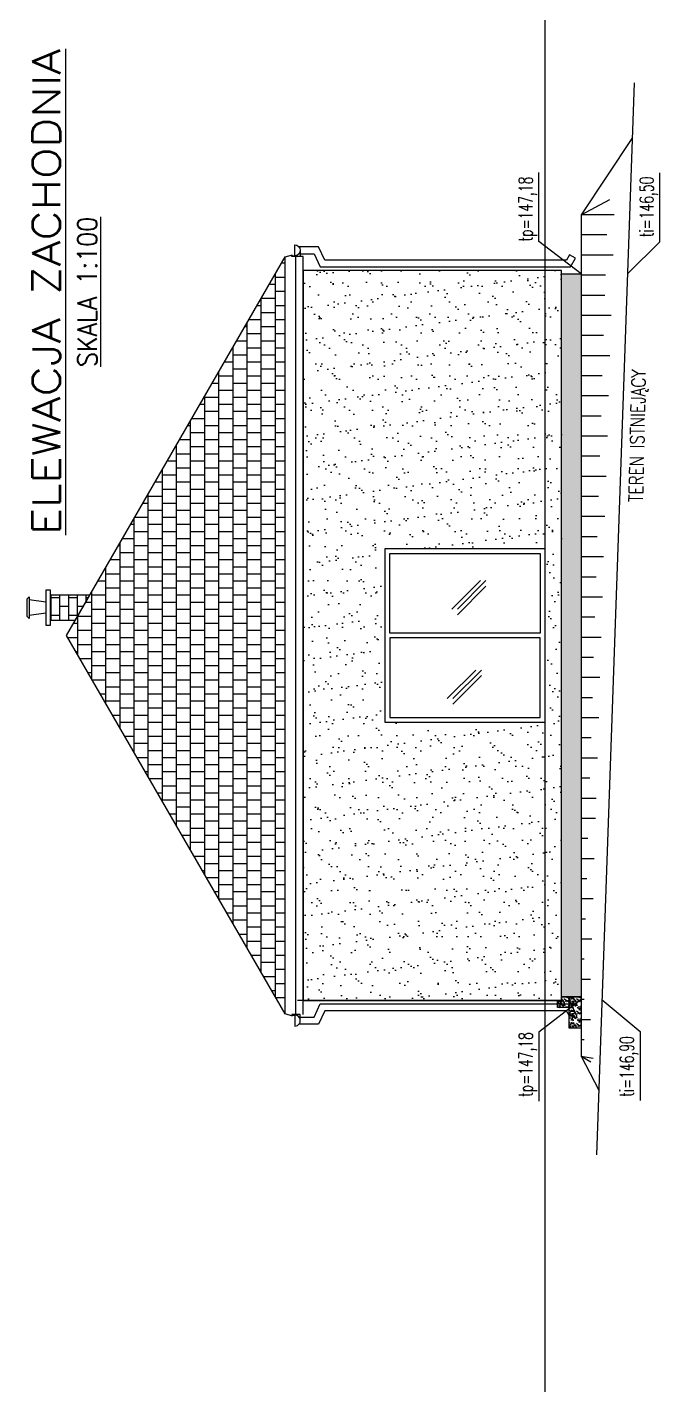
# Model space of a CAD drawing. Header units: millimetres. Extents: x -24587 to 37983, y -70862 to 338.
# Drawn here: x 15109 to 16019, y -61470 to -59517 of the extents above; entities that cross this region are included whole.
import ezdxf
from ezdxf.enums import TextEntityAlignment as Align

# ---------------------------------------------------------------- set-up
doc = ezdxf.new("R2010")
doc.units = ezdxf.units.MM
doc.header["$LTSCALE"] = 50
doc.layers.add('__NIEDRUK__', color=54, linetype='Continuous', plot=False)
for name, color, linetype in [('A-DRZWI_OKNA', 13, 'Continuous'), ('A-SCHODY', 140, 'Continuous'), ('K-CIENKIE', 8, 'Continuous'), ('K-HATCH', 8, 'Continuous'), ('K-HATCH243', 243, 'Continuous'), ('K-LINIA', 254, 'Continuous'), ('K-SCHODY', 140, 'Continuous'), ('K-SRUBY', 3, 'Continuous'), ('K-TEXT 2.8mm', 101, 'Continuous'), ('K-TEXT 2mm', 254, 'Continuous'), ('K-TEXT 4mm', 4, 'Continuous')]:
    doc.layers.add(name, color=color, linetype=linetype)
doc.styles.add('text 2.8mm', font='romans.shx', dxfattribs={"width": 0.65})
doc.styles.add('text 2mm', font='romans.shx', dxfattribs={"width": 0.65})
doc.styles.add('text 4mm', font='romans.shx', dxfattribs={"width": 0.8})

# ---------------------------------------------------------------- blocks, each defined once
blk = doc.blocks.new('A$C00a14aaa')
blk.add_lwpolyline([(24, 4), (24, -15.8), (5, -24.8), (5, -384.7), (17.7, -392.1), (22.7, -383.4), (15, -379), (15, -31.1), (34, -22.1), (34, 5.8)])
blk = doc.blocks.new('A$Ccb614bb5')
blk.add_lwpolyline([(-9, 0), (0, 0), (0, 12), (-1, 12), (-1, 8), (-17, 8)])
blk.add_arc((-9, 8), 8, 180, 0)

msp = doc.modelspace()

# ---------------------------------------------------------------- hatches: boundary and pattern name
at = {"layer": 'K-HATCH'}
h = msp.add_hatch(dxfattribs=at)
h.set_pattern_fill('AR-B88', color=256, scale=0.1, angle=270)
h.set_pattern_definition([(270, (-48074.937, -72973.146), (20.32, 3e-13), []), (9e-14, (-48074.937, -72973.146), (20.32, 10.16), [20.32, -20.32])])
h.paths.add_polyline_path([(15479.702, -60936.781), (15479.702, -59847.917), (15165.374, -60392.349)])
h = msp.add_hatch(dxfattribs=at)
h.set_pattern_fill('AR-SAND', color=256, scale=0.7, angle=-270)
h.set_pattern_definition([(217.5, (0, 0), (1.120022, -34.258927), [0, -27.0256, 0, -30.226, 0, -28.8925]), (187.5, (0, 0), (-31.46663, -50.177757), [0, -14.5796, 0, -24.3586, 0, -9.3345]), (147.5, (21.87, 7e-14), (-55.369466, -0.100603), [0, -8.89, 0, -32.004, 0, -41.783]), (137.5, (21.87, 7e-14), (-53.44895, -15.605053), [0, -4.445, 0, -20.9804, 0, -24.003])])
h.paths.add_polyline_path([(15505.545, -60917.349), (15877.596, -60917.349), (15877.596, -59872.349), (15877.596, -59867.349), (15505.545, -59867.349)])
h.paths.add_polyline_path([(15853.596, -60267.349), (15853.596, -60517.349), (15623.596, -60517.349), (15623.596, -60267.349)], flags=16)
h.paths.add_polyline_path([(15846.596, -60274.349), (15846.596, -60388.849), (15630.596, -60388.849), (15630.596, -60274.349)], flags=0)
h.paths.add_polyline_path([(15846.596, -60395.849), (15846.596, -60510.349), (15630.596, -60510.349), (15630.596, -60395.849)], flags=0)
h = msp.add_hatch(dxfattribs=at)
h.set_pattern_fill('GRAVEL', color=256, angle=-270, style=0)
h.set_pattern_definition([(48.0127875, (-18.288, -25.4), (203.200000016, 228.599999986), [3.417214, -338.304836]), (4.969741, (-16.002, -22.86), (-304.79999988, -25.400001447), [5.864047, -580.540489]), (312.510447, (-10.16, -22.352), (-254.000000107, 279.399999902), [4.134815, -409.347228]), (87.273689, (-0.254, -16.002), (-25.400000053, -507.999999997), [5.340045, -528.664374]), (112.8336542, (5e-14, -10.668), (127.00000001, -304.799999996), [5.236337, -518.398077]), (177.273689, (-2.032, -5.842), (507.999999997, -25.400000053), [5.340045, -528.664374]), (217.6942405, (-7.366, -5.588), (330.199999985, 254.000000019), [7.061937, -699.131153]), (252.2553284, (-12.954, -9.906), (-177.800000048, -558.799999985), [6.667195, -660.052566]), (301.4295656, (-14.986, -16.256), (203.200000029, -330.199999982), [5.35813, -530.455457]), (355.2363583, (-12.192, -20.828), (-279.399999996, 25.400000044), [6.117133, -299.73937]), (42.3974378, (-6.096, -21.336), (304.79999999, 279.400000011), [7.910779, -783.167725]), (318.814075, (-25.4, -15.748), (177.79999999, -152.40000001), [2.700045, -267.305658]), (351.4692344, (-23.368, -17.526), (-330.20000001, 50.799999942), [5.13682, -508.54639]), (45, (-18.288, -18.288), (-1e-13, 25.4), [3.592093, -32.328931]), (23.1985905, (-16.51, -21.336), (-127, -50.79999999), [1.934413, -191.506224]), (111.8014095, (-14.732, -20.574), (25.4, -76.2), [2.735656, -134.04753]), (210.9637565, (-15.748, -18.034), (-76.2, -50.8), [4.443197, -143.662982]), (341.565051, (-19.558, -20.32), (-50.8, 25.4), [3.212871, -77.108981]), (196.3895403, (1e-13, -20.574), (-254, -76.2), [4.50088, -445.588267]), (250.346176, (-4.318, -21.844), (101.60000001, 279.399999997), [3.775989, -373.822157]), (113.1985905, (-19.558, -25.4), (50.79999999, -127), [3.868801, -189.571836]), (163.6104597, (-21.082, -21.844), (254.000000005, -76.199999982), [4.50088, -445.588267]), (159.443955, (2e-14, -4.826), (127, -50.8), [4.340352, -212.677343]), (114.7751406, (-4.064, -3.302), (127.00000015, -279.39999993), [3.636721, -360.035934]), (246.8014095, (-19.812, -1e-13), (-50.8, -127), [3.868801, -189.571836]), (197.3540246, (-21.336, -3.556), (330.199999993, 101.60000002), [4.257827, -421.52376]), (249.443955, (-7.366, -4e-14), (50.8, 127), [2.170176, -214.847519]), (281.3099325, (-18.288, -9e-14), (25.4, -101.6), [1.295146, -128.21995]), (345.963757, (-18.034, -1.27), (-76.2, 25.4), [5.236337, -99.490546]), (6.009006, (-12.954, -2.54), (-254, -25.400000013), [4.85267, -480.413649]), (123.690068, (-15.748, -15.748), (25.4, -50.8), [3.663239, -87.917764]), (173.1572266, (-17.78, -12.7), (-431.800000003, 50.799999977), [6.395568, -633.160091]), (240.945396, (-24.13, -11.938), (101.6, 177.8), [2.615082, -258.893923]), (270, (-25.4, -14.224), (25.4, -25.4), [1.524, -23.876]), (300.256437, (-12.446, -3.302), (-101.59999999, 177.800000007), [3.52867, -349.339408]), (228.0127875, (-10.668, -6.35), (-203.200000017, -228.599999985), [6.834429, -334.887622]), (180, (-15.24, -11.43), (-25.4, -25.4), [6.604, -18.796]), (145.3048465, (-21.844, -11.43), (-254.000000096, 177.799999863), [4.016096, -397.593167]), (74.054604, (-25.146, -9.144), (25.4, 101.6), [3.698291, -181.2165]), (27.6459754, (-24.13, -5.588), (482.600000018, 253.999999966), [6.021451, -596.124644]), (355.4260787, (-18.796, -2.794), (330.2, -25.4), [6.370295, -630.658465])])
h.paths.add_polyline_path([(15877.596, -59872.349), (15877.596, -60912.349), (15905.596, -60912.349), (15905.596, -59872.349)])
h = msp.add_hatch(dxfattribs=at)
h.set_pattern_fill('BRICK', color=256, scale=2, angle=180)
h.set_pattern_definition([(270, (347.373, 0), (12.7, -2e-15), []), (0, (347.373, 0), (6e-15, 25.4), [12.7, -12.7]), (0, (347.373, -12.7), (6e-15, 25.4), [-12.7, 12.7])])
h.paths.add_polyline_path([(15142.278, -60334.349), (15142.278, -60370.349), (15178.076, -60370.349), (15198.86, -60334.349)])
at = {"layer": 'K-HATCH243'}
h = msp.add_hatch(dxfattribs=at)
h.set_pattern_fill('GRAVEL', color=256, scale=0.7, angle=-180, style=0)
h.set_pattern_definition([(131.9872, (23592.9256, -17.78), (-142.24012086, 160.020196627), [2.392047, -236.8135]), (175.0303, (23591.3254, -16.002), (213.360345143, -17.779874528), [4.104835, -406.378]), (227.4896, (23587.236, -15.6464), (177.799870628, 195.580191047), [2.894374, -286.5429]), (92.7263, (23580.3018, -11.2014), (17.779922796, -355.599885574), [3.738035, -370.0648]), (67.1663, (23580.124, -7.4676), (-88.900252389, -213.36012131), [3.665438, -362.8786]), (2.7263, (23581.5464, -4.0894), (-355.599885574, -17.779922796), [3.738035, -370.0648]), (322.3058, (23585.28023, -3.9116), (-231.140146029, 177.799841499), [4.943358, -489.3917]), (287.7447, (23589.19183, -6.9342), (124.460248958, -391.160113442), [4.66704, -462.0371]), (238.5704, (23590.6142, -11.3792), (-142.240036647, -231.13972812), [3.750691, -371.3185]), (184.7636, (23588.6584, -14.5796), (195.57984637, 17.77983314), [4.281991, -209.8173]), (137.6026, (23584.39123, -14.9352), (-213.3600064207, 195.5797455545), [5.537546, -548.2176]), (221.1859, (23597.904, -11.0236), (-124.45992072, -106.6798359), [1.890035, -187.1142]), (188.5308, (23596.4816, -12.2682), (231.139647169, 35.5600896), [3.595774, -355.9822]), (135, (23592.926, -12.802), (9e-14, 17.779988), [2.514463, -22.63023]), (156.8014, (23591.681, -14.9352), (88.90029978, -35.56015592), [1.354087, -134.0542]), (68.1986, (23590.4364, -14.4018), (-17.78001247, -53.34003436), [1.914962, -93.8336]), (329.0362, (23591.1476, -12.6238), (53.33994368, -35.56002771), [3.11024, -100.5641]), (198.4349, (23593.8146, -14.224), (35.56001623, 17.77997356), [2.249009, -53.9763]), (343.6105, (23580.124, -14.4018), (177.800098098, -53.33988905), [3.150616, -311.9116]), (289.6538, (23583.1466, -15.2908), (-71.11980182, 195.57972342), [2.643193, -261.6754]), (66.8014, (23593.8146, -17.78), (-35.56015592, -88.90029978), [2.70816, -132.7004]), (16.3895, (23594.8814, -15.2908), (-177.800098098, -53.33988905), [3.150616, -311.9116]), (20.556, (23580.124, -3.3782), (-88.90011035, -35.55995685), [3.038245, -148.8739]), (65.2249, (23582.9688, -2.3114), (-88.899792825, -195.579909183), [2.545704, -252.0252]), (293.1986, (23593.9924, -8e-14), (35.56015592, -88.90029978), [2.70816, -132.7004]), (342.646, (23595.0592, -2.4892), (-231.140012473, 71.11989273), [2.980481, -295.0668]), (290.556, (23585.2802, -3e-14), (-35.55995685, 88.90011035), [1.519126, -150.3936]), (258.6901, (23592.9256, -7e-14), (-17.77991224, -71.11977223), [0.906605, -89.754]), (194.0362, (23592.748, -0.889), (53.34003748, 17.77996923), [3.665438, -69.64335]), (173.991, (23589.1918, -1.778), (177.799737811, -17.77995848), [3.396869, -336.2898]), (56.3099, (23591.1476, -11.0236), (-17.7800061, -35.5599657), [2.564268, -61.54246]), (6.8428, (23592.57, -8.89), (302.2601249965, 35.5601592616), [4.476899, -443.212]), (299.0546, (23597.015, -8.3566), (-71.11983456, 124.459703276), [1.830556, -181.2258]), (270, (23597.904, -9.957), (-17.78, -17.78), [1.0668, -16.7132]), (239.7436, (23588.8362, -2.3114), (71.119849268, 124.459937227), [2.470069, -244.5373]), (311.9872, (23587.5916, -4.445), (142.24012086, -160.020196627), [4.784101, -234.4216]), (360, (23590.792, -8.001), (17.78, -17.78), [4.6228, -13.1572]), (34.6952, (23595.4148, -8.001), (-177.799691937, -124.460011833), [2.81127, -278.3151]), (105.9454, (23597.7262, -6.4008), (-17.78004536, 71.12016942), [2.588803, -126.8519]), (152.354, (23597.015, -3.9116), (-337.819881343, 177.800111823), [4.215015, -417.2875]), (184.5739, (23593.2812, -1.9558), (-231.140053233, -17.7799139785), [4.459203, -441.4606]), (184.5739, (23593.2812, -1.9558), (-231.140053233, -17.7799139785), [4.459203, -441.4606])])
h.paths.add_polyline_path([(15871.596, -60917.349), (15877.596, -60917.349), (15877.596, -60912.349), (15888.596, -60912.349), (15888.596, -60927.349), (15871.596, -60927.349)])
h.paths.add_polyline_path([(15888.596, -60912.349), (15905.596, -60912.349), (15905.596, -60957.349), (15888.596, -60957.349)])

# ---------------------------------------------------------------- linework, layer by layer
at = {"layer": '__NIEDRUK__'}
msp.add_line((15853.596, -58360.659), (15853.596, -63820.386), dxfattribs=at)
at = {"layer": 'A-DRZWI_OKNA'}
for points in [[(15623.596, -60267.349), (15853.596, -60267.349), (15853.596, -60517.349), (15623.596, -60517.349)], [(15630.596, -60274.349), (15846.596, -60274.349), (15846.596, -60388.849), (15630.596, -60388.849)], [(15630.596, -60510.349), (15846.596, -60510.349), (15846.596, -60395.849), (15630.596, -60395.849)]]:
    msp.add_lwpolyline(points, close=True, dxfattribs=at)
at = {"layer": 'A-SCHODY'}
for p, q in [((15927.971, -61139.465), (15982.477, -59597.594)), ((15979.704, -59676.031), (15905.596, -59787.349)), ((15905.596, -59787.349), (15905.596, -60997.349)), ((15905.596, -60997.349), (15931.265, -61046.284))]:
    msp.add_line(p, q, dxfattribs=at)
msp.add_lwpolyline([(15877.596, -60917.349), (15877.596, -60912.349), (15888.596, -60912.349), (15888.596, -60927.349), (15871.596, -60927.349), (15871.596, -60917.349), (15877.596, -60917.349)], dxfattribs=at)
msp.add_lwpolyline([(15888.596, -60957.349), (15888.596, -60912.349), (15905.596, -60912.349), (15905.596, -60957.349)], close=True, dxfattribs=at)
at = {"layer": 'K-CIENKIE'}
for p, q in [((15953.26, -59787.349), (15905.596, -59787.349)), ((15942.36, -59816.29), (15905.596, -59816.29)), ((15951.469, -59845.231), (15905.596, -59845.231)), ((15940.568, -59874.172), (15905.596, -59874.172)), ((15939.672, -59903.114), (15905.596, -59903.114)), ((15948.781, -59932.055), (15905.596, -59932.055)), ((15937.881, -59960.996), (15905.596, -59960.996)), ((15946.99, -59989.937), (15905.596, -59989.937)), ((15936.089, -60018.878), (15905.596, -60018.878)), ((15945.198, -60047.819), (15905.596, -60047.819)), ((15934.297, -60076.761), (15905.596, -60076.761)), ((15943.406, -60105.702), (15905.596, -60105.702)), ((15932.506, -60134.643), (15905.596, -60134.643)), ((15941.615, -60163.584), (15905.596, -60163.584)), ((15930.714, -60192.525), (15905.596, -60192.525)), ((15939.823, -60221.466), (15905.596, -60221.466)), ((15928.922, -60250.408), (15905.596, -60250.408)), ((15938.031, -60279.349), (15905.596, -60279.349)), ((15927.131, -60308.29), (15905.596, -60308.29)), ((15936.24, -60337.231), (15905.596, -60337.231)), ((15925.339, -60366.172), (15905.596, -60366.172)), ((15934.448, -60395.113), (15905.596, -60395.113)), ((15923.548, -60424.055), (15905.596, -60424.055)), ((15932.657, -60452.996), (15905.596, -60452.996)), ((15921.756, -60481.937), (15905.596, -60481.937)), ((15930.865, -60510.878), (15905.596, -60510.878)), ((15919.964, -60539.819), (15905.596, -60539.819)), ((15929.073, -60568.76), (15905.596, -60568.76)), ((15918.173, -60597.702), (15905.596, -60597.702)), ((15927.282, -60626.643), (15905.596, -60626.643)), ((15926.386, -60655.584), (15905.596, -60655.584)), ((15915.485, -60684.525), (15905.596, -60684.525)), ((15924.594, -60713.466), (15905.596, -60713.466)), ((15913.693, -60742.407), (15905.596, -60742.407)), ((15922.802, -60771.349), (15905.596, -60771.349)), ((15911.902, -60800.29), (15905.596, -60800.29)), ((15921.011, -60829.231), (15905.596, -60829.231)), ((15910.11, -60858.172), (15905.596, -60858.172)), ((15919.219, -60887.113), (15905.596, -60887.113)), ((15910.11, -60916.054), (15905.596, -60916.054)), ((15919.219, -60944.996), (15905.596, -60944.996)), ((15910.11, -60973.937), (15905.596, -60973.937))]:
    msp.add_line(p, q, dxfattribs=at)
for points in [[(15905.596, -59787.349), (15946.712, -59765.38)], [(15760.596, -60313.373), (15719.519, -60354.45)], [(15768.596, -60313.373), (15727.519, -60354.45)], [(15768.596, -60321.373), (15727.519, -60362.45)], [(15754.096, -60442.078), (15713.019, -60483.156)], [(15762.096, -60442.078), (15721.019, -60483.156)], [(15762.096, -60450.078), (15721.019, -60491.156)], [(15905.596, -60997.349), (15922.717, -61000.22)], [(15905.596, -60997.349), (15919.684, -61005.624)]]:
    msp.add_lwpolyline(points, dxfattribs=at)
at = {"layer": 'K-LINIA'}
for p, q in [((15877.596, -59867.349), (15505.545, -59867.349)), ((15877.596, -60917.349), (15497.35, -60917.349))]:
    msp.add_line(p, q, dxfattribs=at)
msp.add_lwpolyline([(15877.596, -60917.349), (15877.596, -59872.349), (15905.596, -59872.349), (15905.596, -60912.349), (15877.596, -60912.349), (15877.596, -60917.349), (15877.596, -59867.349), (15505.545, -59867.349), (15505.545, -60917.349), (15877.596, -60917.349)], close=True, dxfattribs=at)
at = {"layer": 'K-SCHODY', "elevation": 0}
for points in [[(15142.278, -60377.349), (15142.278, -60327.349), (15135.278, -60327.349), (15135.278, -60377.349)], [(15142.278, -60334.349), (15142.278, -60370.349), (15178.076, -60370.349), (15198.86, -60334.349)]]:
    msp.add_lwpolyline(points, close=True, dxfattribs=at)
at = {"layer": 'K-SRUBY'}
msp.add_line((15505.545, -59847.369), (15501.545, -59847.369), dxfattribs=at)
msp.add_lwpolyline([(15490.415, -60939.761), (15479.702, -60936.781), (15165.374, -60392.349), (15165.374, -60392.349), (15479.702, -59847.917), (15490.415, -59844.937)], dxfattribs=at)
at = {"layer": 'K-SRUBY', "elevation": 0}
for points in [[(15479.702, -60936.781), (15479.702, -59847.917)], [(15495.243, -60937.318), (15495.243, -59847.358)], [(15505.545, -60937.329), (15505.545, -59847.369)], [(15135.278, -60344.476), (15111.392, -60341.295)], [(15135.278, -60360.222), (15111.392, -60363.403)]]:
    msp.add_lwpolyline(points, dxfattribs=at)
msp.add_lwpolyline([(15111.392, -60336.828), (15111.392, -60367.87), (15108.54, -60365.018), (15108.54, -60339.68)], close=True, dxfattribs=at)
at = {"layer": 'K-TEXT 2mm', "linetype": 'ByBlock', "lineweight": -2}
for points in [[(15905.596, -59872.349), (15844.833, -59825.545), (15844.833, -59726.412)], [(15972.781, -59871.859), (16018.878, -59826.111), (16018.878, -59726.978)], [(15905.596, -60916.054), (15844.833, -60962.859), (15844.833, -61061.992)], [(15935.861, -60916.266), (15990.435, -60961.925), (15990.435, -61061.058)]]:
    msp.add_lwpolyline(points, dxfattribs=at)

# ---------------------------------------------------------------- block references
at = {"layer": 'K-SRUBY', "xscale": -1}
for name, p, rotation in [('A$Ccb614bb5', (15501.545, -59847.369), 90.00000000000007), ('A$C00a14aaa', (15505.545, -60917.349), 89.99999999999977)]:
    msp.add_blockref(name, p, dxfattribs=dict(at, rotation=rotation))
at = {"layer": 'K-SRUBY'}
for name, p, rotation in [('A$C00a14aaa', (15505.545, -59867.349), 90.00000000000021), ('A$Ccb614bb5', (15501.545, -60937.329), 89.99999999999993)]:
    msp.add_blockref(name, p, dxfattribs=dict(at, rotation=rotation))

# ---------------------------------------------------------------- texts
at = {"layer": 'K-TEXT 2.8mm', "linetype": 'ByBlock', "lineweight": -2, "style": 'text 2.8mm', "width": 0.9}
msp.add_text('%%USKALA 1:100', height=28, rotation=90, dxfattribs=at).set_placement((15208.948, -59898.18), align=Align.CENTER)
at = {"layer": 'K-TEXT 2mm', "lineweight": -2, "style": 'text 2mm'}
for s, rotation, width, p in [('tp=147,18', 90, 0.65, (15825.804, -59778.962)), ('ti=146,50', 90, 0.65, (15999.849, -59775.847)), ('TEREN ISTNIEJĄCY', 88.759775, 0.8, (15986.472, -60104.803)), ('tp=147,18', 90, 0.65, (15825.804, -61009.442)), ('ti=146,90', 90, 0.65, (15971.406, -61012.189))]:
    msp.add_text(s, height=20, rotation=rotation, dxfattribs=dict(at, width=width)).set_placement(p, align=Align.MIDDLE_CENTER)
at = {"layer": 'K-TEXT 4mm', "style": 'text 4mm', "width": 1.2}
msp.add_text('%%UELEWACJA ZACHODNIA', height=40, rotation=90, dxfattribs=at).set_placement((15156.252, -59898.18), align=Align.CENTER)

doc.saveas('drawing.dxf')
